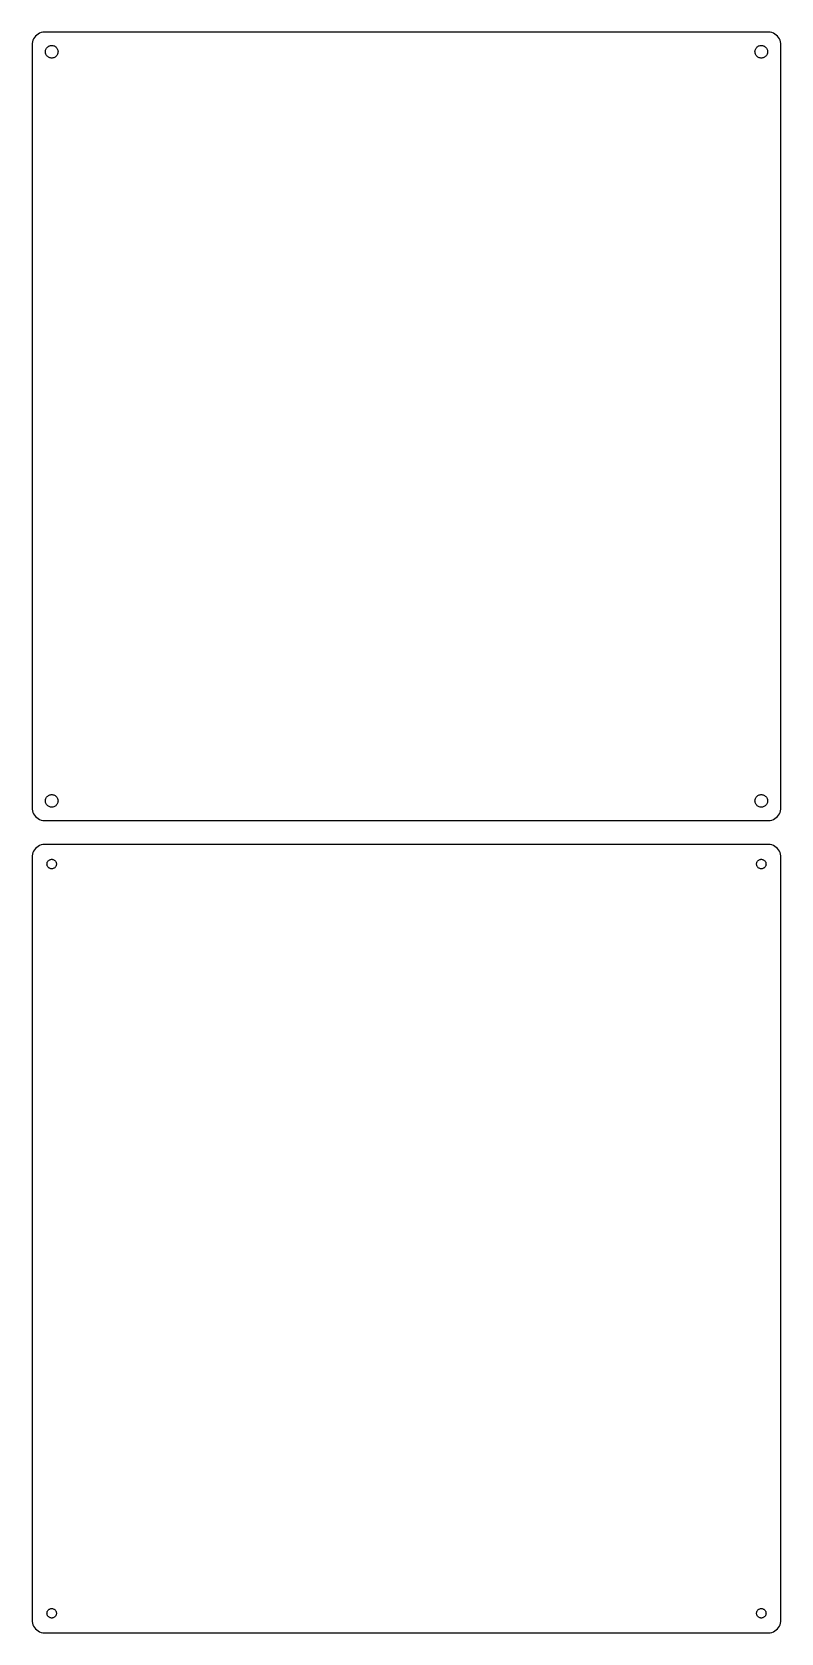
# Model space of a CAD drawing. Header units: metres. Extents: x -142 to 142, y 159 to 768.
import ezdxf

# ---------------------------------------------------------------- set-up
doc = ezdxf.new("R2010")
doc.units = ezdxf.units.M

msp = doc.modelspace()

# ---------------------------------------------------------------- linework, layer by layer
for p, q in [((-139.629, 767.524), (-140.179, 767.222)), ((-139.045, 767.755), (-139.629, 767.524)), ((-138.437, 767.911), (-139.045, 767.755)), ((-137.814, 767.99), (-138.437, 767.911)), ((137.814, 767.99), (-137.814, 767.99)), ((138.437, 767.911), (137.814, 767.99)), ((139.045, 767.755), (138.437, 767.911)), ((139.629, 767.524), (139.045, 767.755)), ((140.179, 767.222), (139.629, 767.524)), ((-142.461, 763.627), (-142.5, 763)), ((-142.5, 763), (-142.5, 473)), ((-142.343, 764.243), (-142.461, 763.627)), ((-142.149, 764.841), (-142.343, 764.243)), ((-141.882, 765.409), (-142.149, 764.841)), ((-141.545, 765.939), (-141.882, 765.409)), ((-141.145, 766.423), (-141.545, 765.939)), ((-140.687, 766.853), (-141.145, 766.423)), ((-140.179, 767.222), (-140.687, 766.853)), ((-137.325, 761.097), (-137.231, 761.383)), ((-137.231, 761.383), (-137.103, 761.656)), ((-137.103, 761.656), (-136.942, 761.911)), ((-136.942, 761.911), (-136.75, 762.143)), ((-136.75, 762.143), (-136.53, 762.349)), ((-136.53, 762.349), (-136.286, 762.526)), ((-136.286, 762.526), (-136.022, 762.672)), ((-136.022, 762.672), (-135.742, 762.783)), ((-135.742, 762.783), (-135.45, 762.857)), ((-135.45, 762.857), (-135.151, 762.895)), ((-135.151, 762.895), (-134.849, 762.895)), ((-134.849, 762.895), (-134.55, 762.857)), ((-134.55, 762.857), (-134.258, 762.783)), ((-134.258, 762.783), (-133.978, 762.672)), ((-133.978, 762.672), (-133.714, 762.526)), ((-133.714, 762.526), (-133.47, 762.349)), ((-133.47, 762.349), (-133.25, 762.143)), ((-133.25, 762.143), (-133.058, 761.911)), ((-133.058, 761.911), (-132.897, 761.656)), ((-132.897, 761.656), (-132.769, 761.383)), ((-132.769, 761.383), (-132.675, 761.097)), ((132.675, 761.097), (132.769, 761.383)), ((132.769, 761.383), (132.897, 761.656)), ((132.897, 761.656), (133.058, 761.911)), ((133.058, 761.911), (133.25, 762.143)), ((133.25, 762.143), (133.47, 762.349)), ((133.47, 762.349), (133.714, 762.526)), ((133.714, 762.526), (133.978, 762.672)), ((133.978, 762.672), (134.258, 762.783)), ((134.258, 762.783), (134.55, 762.857)), ((134.55, 762.857), (134.849, 762.895)), ((134.849, 762.895), (135.151, 762.895)), ((135.151, 762.895), (135.45, 762.857)), ((135.45, 762.857), (135.742, 762.783)), ((135.742, 762.783), (136.022, 762.672)), ((136.022, 762.672), (136.286, 762.526)), ((136.286, 762.526), (136.53, 762.349)), ((136.53, 762.349), (136.75, 762.143)), ((136.75, 762.143), (136.942, 761.911)), ((136.942, 761.911), (137.103, 761.656)), ((137.103, 761.656), (137.231, 761.383)), ((137.231, 761.383), (137.325, 761.097)), ((140.687, 766.853), (140.179, 767.222)), ((141.145, 766.423), (140.687, 766.853)), ((141.545, 765.939), (141.145, 766.423)), ((141.882, 765.409), (141.545, 765.939)), ((142.149, 764.841), (141.882, 765.409)), ((142.343, 764.243), (142.149, 764.841)), ((142.461, 763.627), (142.343, 764.243)), ((142.5, 763), (142.461, 763.627)), ((142.5, 473), (142.5, 763)), ((-137.4, 760.5), (-137.381, 760.801)), ((-137.381, 760.199), (-137.4, 760.5)), ((-137.381, 760.801), (-137.325, 761.097)), ((-137.325, 759.903), (-137.381, 760.199)), ((-137.231, 759.617), (-137.325, 759.903)), ((-137.103, 759.344), (-137.231, 759.617)), ((-136.942, 759.089), (-137.103, 759.344)), ((-136.75, 758.857), (-136.942, 759.089)), ((-136.53, 758.651), (-136.75, 758.857)), ((-136.286, 758.474), (-136.53, 758.651)), ((-136.022, 758.328), (-136.286, 758.474)), ((-135.742, 758.217), (-136.022, 758.328)), ((-135.45, 758.143), (-135.742, 758.217)), ((-135.151, 758.105), (-135.45, 758.143)), ((-134.849, 758.105), (-135.151, 758.105)), ((-134.55, 758.143), (-134.849, 758.105)), ((-134.258, 758.217), (-134.55, 758.143)), ((-133.978, 758.328), (-134.258, 758.217)), ((-133.714, 758.474), (-133.978, 758.328)), ((-133.47, 758.651), (-133.714, 758.474)), ((-133.25, 758.857), (-133.47, 758.651)), ((-133.058, 759.089), (-133.25, 758.857)), ((-132.897, 759.344), (-133.058, 759.089)), ((-132.769, 759.617), (-132.897, 759.344)), ((-132.675, 759.903), (-132.769, 759.617)), ((-132.675, 761.097), (-132.619, 760.801)), ((-132.619, 760.199), (-132.675, 759.903)), ((-132.619, 760.801), (-132.6, 760.5)), ((-132.6, 760.5), (-132.619, 760.199)), ((132.6, 760.5), (132.619, 760.801)), ((132.619, 760.199), (132.6, 760.5)), ((132.619, 760.801), (132.675, 761.097)), ((132.675, 759.903), (132.619, 760.199)), ((132.769, 759.617), (132.675, 759.903)), ((132.897, 759.344), (132.769, 759.617)), ((133.058, 759.089), (132.897, 759.344)), ((133.25, 758.857), (133.058, 759.089)), ((133.47, 758.651), (133.25, 758.857)), ((133.714, 758.474), (133.47, 758.651)), ((133.978, 758.328), (133.714, 758.474)), ((134.258, 758.217), (133.978, 758.328)), ((134.55, 758.143), (134.258, 758.217)), ((134.849, 758.105), (134.55, 758.143)), ((135.151, 758.105), (134.849, 758.105)), ((135.45, 758.143), (135.151, 758.105)), ((135.742, 758.217), (135.45, 758.143)), ((136.022, 758.328), (135.742, 758.217)), ((136.286, 758.474), (136.022, 758.328)), ((136.53, 758.651), (136.286, 758.474)), ((136.75, 758.857), (136.53, 758.651)), ((136.942, 759.089), (136.75, 758.857)), ((137.103, 759.344), (136.942, 759.089)), ((137.231, 759.617), (137.103, 759.344)), ((137.325, 759.903), (137.231, 759.617)), ((137.325, 761.097), (137.381, 760.801)), ((137.381, 760.199), (137.325, 759.903)), ((137.381, 760.801), (137.4, 760.5)), ((137.4, 760.5), (137.381, 760.199)), ((-137.4, 475.5), (-137.381, 475.801)), ((-137.381, 475.199), (-137.4, 475.5)), ((-137.381, 475.801), (-137.325, 476.097)), ((-137.325, 474.903), (-137.381, 475.199)), ((-137.325, 476.097), (-137.231, 476.383)), ((-137.231, 476.383), (-137.103, 476.656)), ((-137.103, 476.656), (-136.942, 476.911)), ((-136.942, 476.911), (-136.75, 477.143)), ((-136.75, 477.143), (-136.53, 477.349)), ((-136.53, 477.349), (-136.286, 477.526)), ((-136.286, 477.526), (-136.022, 477.672)), ((-136.022, 477.672), (-135.742, 477.783)), ((-135.742, 477.783), (-135.45, 477.857)), ((-135.45, 477.857), (-135.151, 477.895)), ((-135.151, 477.895), (-134.849, 477.895)), ((-134.849, 477.895), (-134.55, 477.857)), ((-134.55, 477.857), (-134.258, 477.783)), ((-134.258, 477.783), (-133.978, 477.672)), ((-133.978, 477.672), (-133.714, 477.526)), ((-133.714, 477.526), (-133.47, 477.349)), ((-133.47, 477.349), (-133.25, 477.143)), ((-133.25, 477.143), (-133.058, 476.911)), ((-133.058, 476.911), (-132.897, 476.656)), ((-132.897, 476.656), (-132.769, 476.383)), ((-132.769, 476.383), (-132.675, 476.097)), ((-132.675, 476.097), (-132.619, 475.801)), ((-132.619, 475.199), (-132.675, 474.903)), ((-132.619, 475.801), (-132.6, 475.5)), ((-132.6, 475.5), (-132.619, 475.199)), ((132.6, 475.5), (132.619, 475.801)), ((132.619, 475.199), (132.6, 475.5)), ((132.619, 475.801), (132.675, 476.097)), ((132.675, 474.903), (132.619, 475.199)), ((132.675, 476.097), (132.769, 476.383)), ((132.769, 476.383), (132.897, 476.656)), ((132.897, 476.656), (133.058, 476.911)), ((133.058, 476.911), (133.25, 477.143)), ((133.25, 477.143), (133.47, 477.349)), ((133.47, 477.349), (133.714, 477.526)), ((133.714, 477.526), (133.978, 477.672)), ((133.978, 477.672), (134.258, 477.783)), ((134.258, 477.783), (134.55, 477.857)), ((134.55, 477.857), (134.849, 477.895)), ((134.849, 477.895), (135.151, 477.895)), ((135.151, 477.895), (135.45, 477.857)), ((135.45, 477.857), (135.742, 477.783)), ((135.742, 477.783), (136.022, 477.672)), ((136.022, 477.672), (136.286, 477.526)), ((136.286, 477.526), (136.53, 477.349)), ((136.53, 477.349), (136.75, 477.143)), ((136.75, 477.143), (136.942, 476.911)), ((136.942, 476.911), (137.103, 476.656)), ((137.103, 476.656), (137.231, 476.383)), ((137.231, 476.383), (137.325, 476.097)), ((137.325, 476.097), (137.381, 475.801)), ((137.381, 475.199), (137.325, 474.903)), ((137.381, 475.801), (137.4, 475.5)), ((137.4, 475.5), (137.381, 475.199)), ((-142.5, 473), (-142.461, 472.373)), ((-142.461, 472.373), (-142.343, 471.757)), ((-142.343, 471.757), (-142.149, 471.159)), ((-142.149, 471.159), (-141.882, 470.591)), ((-141.882, 470.591), (-141.545, 470.061)), ((-141.545, 470.061), (-141.145, 469.577)), ((-141.145, 469.577), (-140.687, 469.147)), ((-140.687, 469.147), (-140.179, 468.778)), ((-137.231, 474.617), (-137.325, 474.903)), ((-137.103, 474.344), (-137.231, 474.617)), ((-136.942, 474.089), (-137.103, 474.344)), ((-136.75, 473.857), (-136.942, 474.089)), ((-136.53, 473.651), (-136.75, 473.857)), ((-136.286, 473.474), (-136.53, 473.651)), ((-136.022, 473.328), (-136.286, 473.474)), ((-135.742, 473.217), (-136.022, 473.328)), ((-135.45, 473.143), (-135.742, 473.217)), ((-135.151, 473.105), (-135.45, 473.143)), ((-134.849, 473.105), (-135.151, 473.105)), ((-134.55, 473.143), (-134.849, 473.105)), ((-134.258, 473.217), (-134.55, 473.143)), ((-133.978, 473.328), (-134.258, 473.217)), ((-133.714, 473.474), (-133.978, 473.328)), ((-133.47, 473.651), (-133.714, 473.474)), ((-133.25, 473.857), (-133.47, 473.651)), ((-133.058, 474.089), (-133.25, 473.857)), ((-132.897, 474.344), (-133.058, 474.089)), ((-132.769, 474.617), (-132.897, 474.344)), ((-132.675, 474.903), (-132.769, 474.617)), ((132.769, 474.617), (132.675, 474.903)), ((132.897, 474.344), (132.769, 474.617)), ((133.058, 474.089), (132.897, 474.344)), ((133.25, 473.857), (133.058, 474.089)), ((133.47, 473.651), (133.25, 473.857)), ((133.714, 473.474), (133.47, 473.651)), ((133.978, 473.328), (133.714, 473.474)), ((134.258, 473.217), (133.978, 473.328)), ((134.55, 473.143), (134.258, 473.217)), ((134.849, 473.105), (134.55, 473.143)), ((135.151, 473.105), (134.849, 473.105)), ((135.45, 473.143), (135.151, 473.105)), ((135.742, 473.217), (135.45, 473.143)), ((136.022, 473.328), (135.742, 473.217)), ((136.286, 473.474), (136.022, 473.328)), ((136.53, 473.651), (136.286, 473.474)), ((136.75, 473.857), (136.53, 473.651)), ((136.942, 474.089), (136.75, 473.857)), ((137.103, 474.344), (136.942, 474.089)), ((137.231, 474.617), (137.103, 474.344)), ((137.325, 474.903), (137.231, 474.617)), ((140.179, 468.778), (140.687, 469.147)), ((140.687, 469.147), (141.145, 469.577)), ((141.145, 469.577), (141.545, 470.061)), ((141.545, 470.061), (141.882, 470.591)), ((141.882, 470.591), (142.149, 471.159)), ((142.149, 471.159), (142.343, 471.757)), ((142.343, 471.757), (142.461, 472.373)), ((142.461, 472.373), (142.5, 473)), ((-140.179, 468.778), (-139.629, 468.476)), ((-139.629, 468.476), (-139.045, 468.245)), ((-139.045, 468.245), (-138.437, 468.089)), ((-138.437, 468.089), (-137.814, 468.01)), ((-137.814, 468.01), (137.814, 468.01)), ((137.814, 468.01), (138.437, 468.089)), ((138.437, 468.089), (139.045, 468.245)), ((139.045, 468.245), (139.629, 468.476)), ((139.629, 468.476), (140.179, 468.778)), ((-141.545, 456.939), (-141.882, 456.409)), ((-141.145, 457.423), (-141.545, 456.939)), ((-140.687, 457.853), (-141.145, 457.423)), ((-140.179, 458.222), (-140.687, 457.853)), ((-139.629, 458.524), (-140.179, 458.222)), ((-139.045, 458.755), (-139.629, 458.524)), ((-138.437, 458.911), (-139.045, 458.755)), ((-137.814, 458.99), (-138.437, 458.911)), ((137.814, 458.99), (-137.814, 458.99)), ((138.437, 458.911), (137.814, 458.99)), ((139.045, 458.755), (138.437, 458.911)), ((139.629, 458.524), (139.045, 458.755)), ((140.179, 458.222), (139.629, 458.524)), ((140.687, 457.853), (140.179, 458.222)), ((141.145, 457.423), (140.687, 457.853)), ((141.545, 456.939), (141.145, 457.423)), ((141.882, 456.409), (141.545, 456.939)), ((-142.461, 454.627), (-142.5, 454)), ((-142.5, 454), (-142.5, 164)), ((-142.343, 455.243), (-142.461, 454.627)), ((-142.149, 455.841), (-142.343, 455.243)), ((-141.882, 456.409), (-142.149, 455.841)), ((-136.8, 451.5), (-136.786, 451.726)), ((-136.786, 451.274), (-136.8, 451.5)), ((-136.786, 451.726), (-136.743, 451.948)), ((-136.743, 451.052), (-136.786, 451.274)), ((-136.743, 451.948), (-136.674, 452.163)), ((-136.674, 450.837), (-136.743, 451.052)), ((-136.674, 452.163), (-136.577, 452.367)), ((-136.577, 450.633), (-136.674, 450.837)), ((-136.577, 452.367), (-136.456, 452.558)), ((-136.456, 452.558), (-136.312, 452.732)), ((-136.312, 452.732), (-136.147, 452.887)), ((-136.147, 452.887), (-135.964, 453.02)), ((-135.964, 453.02), (-135.766, 453.129)), ((-135.766, 453.129), (-135.556, 453.212)), ((-135.556, 453.212), (-135.337, 453.268)), ((-135.337, 453.268), (-135.113, 453.296)), ((-135.113, 453.296), (-134.887, 453.296)), ((-134.887, 453.296), (-134.663, 453.268)), ((-134.663, 453.268), (-134.444, 453.212)), ((-134.444, 453.212), (-134.234, 453.129)), ((-134.234, 453.129), (-134.036, 453.02)), ((-134.036, 453.02), (-133.853, 452.887)), ((-133.853, 452.887), (-133.688, 452.732)), ((-133.688, 452.732), (-133.544, 452.558)), ((-133.544, 452.558), (-133.423, 452.367)), ((-133.423, 452.367), (-133.326, 452.163)), ((-133.326, 450.837), (-133.423, 450.633)), ((-133.326, 452.163), (-133.257, 451.948)), ((-133.257, 451.052), (-133.326, 450.837)), ((-133.257, 451.948), (-133.214, 451.726)), ((-133.214, 451.274), (-133.257, 451.052)), ((-133.214, 451.726), (-133.2, 451.5)), ((-133.2, 451.5), (-133.214, 451.274)), ((133.2, 451.5), (133.214, 451.726)), ((133.214, 451.274), (133.2, 451.5)), ((133.214, 451.726), (133.257, 451.948)), ((133.257, 451.052), (133.214, 451.274)), ((133.257, 451.948), (133.326, 452.163)), ((133.326, 450.837), (133.257, 451.052)), ((133.326, 452.163), (133.423, 452.367)), ((133.423, 450.633), (133.326, 450.837)), ((133.423, 452.367), (133.544, 452.558)), ((133.544, 452.558), (133.688, 452.732)), ((133.688, 452.732), (133.853, 452.887)), ((133.853, 452.887), (134.036, 453.02)), ((134.036, 453.02), (134.234, 453.129)), ((134.234, 453.129), (134.444, 453.212)), ((134.444, 453.212), (134.663, 453.268)), ((134.663, 453.268), (134.887, 453.296)), ((134.887, 453.296), (135.113, 453.296)), ((135.113, 453.296), (135.337, 453.268)), ((135.337, 453.268), (135.556, 453.212)), ((135.556, 453.212), (135.766, 453.129)), ((135.766, 453.129), (135.964, 453.02)), ((135.964, 453.02), (136.147, 452.887)), ((136.147, 452.887), (136.312, 452.732)), ((136.312, 452.732), (136.456, 452.558)), ((136.456, 452.558), (136.577, 452.367)), ((136.577, 452.367), (136.674, 452.163)), ((136.674, 450.837), (136.577, 450.633)), ((136.674, 452.163), (136.743, 451.948)), ((136.743, 451.052), (136.674, 450.837)), ((136.743, 451.948), (136.786, 451.726)), ((136.786, 451.274), (136.743, 451.052)), ((136.786, 451.726), (136.8, 451.5)), ((136.8, 451.5), (136.786, 451.274)), ((142.149, 455.841), (141.882, 456.409)), ((142.343, 455.243), (142.149, 455.841)), ((142.461, 454.627), (142.343, 455.243)), ((142.5, 454), (142.461, 454.627)), ((142.5, 164), (142.5, 454)), ((-136.456, 450.442), (-136.577, 450.633)), ((-136.312, 450.268), (-136.456, 450.442)), ((-136.147, 450.113), (-136.312, 450.268)), ((-135.964, 449.98), (-136.147, 450.113)), ((-135.766, 449.871), (-135.964, 449.98)), ((-135.556, 449.788), (-135.766, 449.871)), ((-135.337, 449.732), (-135.556, 449.788)), ((-135.113, 449.704), (-135.337, 449.732)), ((-134.887, 449.704), (-135.113, 449.704)), ((-134.663, 449.732), (-134.887, 449.704)), ((-134.444, 449.788), (-134.663, 449.732)), ((-134.234, 449.871), (-134.444, 449.788)), ((-134.036, 449.98), (-134.234, 449.871)), ((-133.853, 450.113), (-134.036, 449.98)), ((-133.688, 450.268), (-133.853, 450.113)), ((-133.544, 450.442), (-133.688, 450.268)), ((-133.423, 450.633), (-133.544, 450.442)), ((133.544, 450.442), (133.423, 450.633)), ((133.688, 450.268), (133.544, 450.442)), ((133.853, 450.113), (133.688, 450.268)), ((134.036, 449.98), (133.853, 450.113)), ((134.234, 449.871), (134.036, 449.98)), ((134.444, 449.788), (134.234, 449.871)), ((134.663, 449.732), (134.444, 449.788)), ((134.887, 449.704), (134.663, 449.732)), ((135.113, 449.704), (134.887, 449.704)), ((135.337, 449.732), (135.113, 449.704)), ((135.556, 449.788), (135.337, 449.732)), ((135.766, 449.871), (135.556, 449.788)), ((135.964, 449.98), (135.766, 449.871)), ((136.147, 450.113), (135.964, 449.98)), ((136.312, 450.268), (136.147, 450.113)), ((136.456, 450.442), (136.312, 450.268)), ((136.577, 450.633), (136.456, 450.442)), ((-136.8, 166.5), (-136.786, 166.726)), ((-136.786, 166.274), (-136.8, 166.5)), ((-136.786, 166.726), (-136.743, 166.948)), ((-136.743, 166.052), (-136.786, 166.274)), ((-136.743, 166.948), (-136.674, 167.163)), ((-136.674, 165.837), (-136.743, 166.052)), ((-136.674, 167.163), (-136.577, 167.367)), ((-136.577, 165.633), (-136.674, 165.837)), ((-136.577, 167.367), (-136.456, 167.558)), ((-136.456, 165.442), (-136.577, 165.633)), ((-136.456, 167.558), (-136.312, 167.732)), ((-136.312, 165.268), (-136.456, 165.442)), ((-136.312, 167.732), (-136.147, 167.887)), ((-136.147, 165.113), (-136.312, 165.268)), ((-136.147, 167.887), (-135.964, 168.02)), ((-135.964, 164.98), (-136.147, 165.113)), ((-135.964, 168.02), (-135.766, 168.129)), ((-135.766, 164.871), (-135.964, 164.98)), ((-135.766, 168.129), (-135.556, 168.212)), ((-135.556, 164.788), (-135.766, 164.871)), ((-135.556, 168.212), (-135.337, 168.268)), ((-135.337, 164.732), (-135.556, 164.788)), ((-135.337, 168.268), (-135.113, 168.296)), ((-135.113, 164.704), (-135.337, 164.732)), ((-135.113, 168.296), (-134.887, 168.296)), ((-134.887, 164.704), (-135.113, 164.704)), ((-134.887, 168.296), (-134.663, 168.268)), ((-134.663, 164.732), (-134.887, 164.704)), ((-134.663, 168.268), (-134.444, 168.212)), ((-134.444, 164.788), (-134.663, 164.732)), ((-134.444, 168.212), (-134.234, 168.129)), ((-134.234, 164.871), (-134.444, 164.788)), ((-134.234, 168.129), (-134.036, 168.02)), ((-134.036, 164.98), (-134.234, 164.871)), ((-134.036, 168.02), (-133.853, 167.887)), ((-133.853, 165.113), (-134.036, 164.98)), ((-133.853, 167.887), (-133.688, 167.732)), ((-133.688, 165.268), (-133.853, 165.113)), ((-133.688, 167.732), (-133.544, 167.558)), ((-133.544, 165.442), (-133.688, 165.268)), ((-133.544, 167.558), (-133.423, 167.367)), ((-133.423, 165.633), (-133.544, 165.442)), ((-133.423, 167.367), (-133.326, 167.163)), ((-133.326, 165.837), (-133.423, 165.633)), ((-133.326, 167.163), (-133.257, 166.948)), ((-133.257, 166.052), (-133.326, 165.837)), ((-133.257, 166.948), (-133.214, 166.726)), ((-133.214, 166.274), (-133.257, 166.052)), ((-133.214, 166.726), (-133.2, 166.5)), ((-133.2, 166.5), (-133.214, 166.274)), ((133.2, 166.5), (133.214, 166.726)), ((133.214, 166.274), (133.2, 166.5)), ((133.214, 166.726), (133.257, 166.948)), ((133.257, 166.052), (133.214, 166.274)), ((133.257, 166.948), (133.326, 167.163)), ((133.326, 165.837), (133.257, 166.052)), ((133.326, 167.163), (133.423, 167.367)), ((133.423, 165.633), (133.326, 165.837)), ((133.423, 167.367), (133.544, 167.558)), ((133.544, 165.442), (133.423, 165.633)), ((133.544, 167.558), (133.688, 167.732)), ((133.688, 165.268), (133.544, 165.442)), ((133.688, 167.732), (133.853, 167.887)), ((133.853, 165.113), (133.688, 165.268)), ((133.853, 167.887), (134.036, 168.02)), ((134.036, 164.98), (133.853, 165.113)), ((134.036, 168.02), (134.234, 168.129)), ((134.234, 164.871), (134.036, 164.98)), ((134.234, 168.129), (134.444, 168.212)), ((134.444, 164.788), (134.234, 164.871)), ((134.444, 168.212), (134.663, 168.268)), ((134.663, 164.732), (134.444, 164.788)), ((134.663, 168.268), (134.887, 168.296)), ((134.887, 164.704), (134.663, 164.732)), ((134.887, 168.296), (135.113, 168.296)), ((135.113, 164.704), (134.887, 164.704)), ((135.113, 168.296), (135.337, 168.268)), ((135.337, 164.732), (135.113, 164.704)), ((135.337, 168.268), (135.556, 168.212)), ((135.556, 164.788), (135.337, 164.732)), ((135.556, 168.212), (135.766, 168.129)), ((135.766, 164.871), (135.556, 164.788)), ((135.766, 168.129), (135.964, 168.02)), ((135.964, 164.98), (135.766, 164.871)), ((135.964, 168.02), (136.147, 167.887)), ((136.147, 165.113), (135.964, 164.98)), ((136.147, 167.887), (136.312, 167.732)), ((136.312, 165.268), (136.147, 165.113)), ((136.312, 167.732), (136.456, 167.558)), ((136.456, 165.442), (136.312, 165.268)), ((136.456, 167.558), (136.577, 167.367)), ((136.577, 165.633), (136.456, 165.442)), ((136.577, 167.367), (136.674, 167.163)), ((136.674, 165.837), (136.577, 165.633)), ((136.674, 167.163), (136.743, 166.948)), ((136.743, 166.052), (136.674, 165.837)), ((136.743, 166.948), (136.786, 166.726)), ((136.786, 166.274), (136.743, 166.052)), ((136.786, 166.726), (136.8, 166.5)), ((136.8, 166.5), (136.786, 166.274)), ((-142.5, 164), (-142.461, 163.373)), ((-142.461, 163.373), (-142.343, 162.757)), ((-142.343, 162.757), (-142.149, 162.159)), ((-142.149, 162.159), (-141.882, 161.591)), ((-141.882, 161.591), (-141.545, 161.061)), ((-141.545, 161.061), (-141.145, 160.577)), ((-141.145, 160.577), (-140.687, 160.147)), ((-140.687, 160.147), (-140.179, 159.778)), ((-140.179, 159.778), (-139.629, 159.476)), ((-139.629, 159.476), (-139.045, 159.245)), ((-139.045, 159.245), (-138.437, 159.089)), ((-138.437, 159.089), (-137.814, 159.01)), ((-137.814, 159.01), (137.814, 159.01)), ((137.814, 159.01), (138.437, 159.089)), ((138.437, 159.089), (139.045, 159.245)), ((139.045, 159.245), (139.629, 159.476)), ((139.629, 159.476), (140.179, 159.778)), ((140.179, 159.778), (140.687, 160.147)), ((140.687, 160.147), (141.145, 160.577)), ((141.145, 160.577), (141.545, 161.061)), ((141.545, 161.061), (141.882, 161.591)), ((141.882, 161.591), (142.149, 162.159)), ((142.149, 162.159), (142.343, 162.757)), ((142.343, 162.757), (142.461, 163.373)), ((142.461, 163.373), (142.5, 164))]:
    msp.add_line(p, q)

doc.saveas('drawing.dxf')
